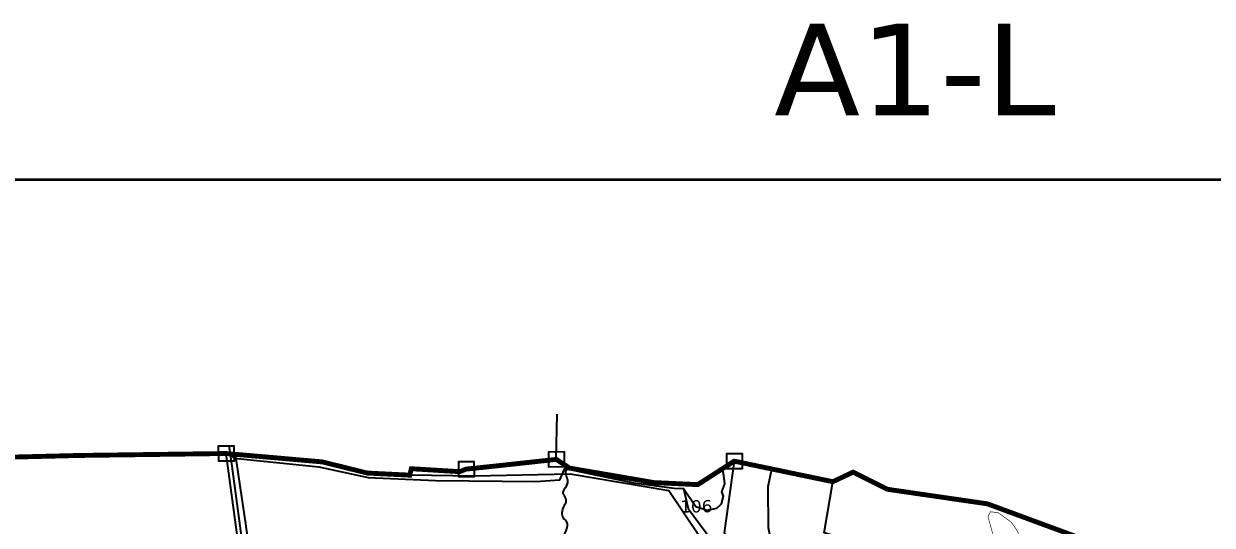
# Model space of a CAD drawing. Header units: inches. Extents: x 738765 to 747376, y 1643863 to 1647570.
# Drawn here: x 741818 to 743760, y 1646750 to 1647570 of the extents above; entities that cross this region are included whole.
import ezdxf
from ezdxf.enums import TextEntityAlignment as Align

# ---------------------------------------------------------------- set-up
doc = ezdxf.new("R2010")
doc.units = ezdxf.units.IN
doc.header["$MEASUREMENT"] = 0
doc.linetypes.add('ACAD_ISO02W100', pattern=[15, 12, -3])
doc.linetypes.add('DOT2', pattern=[0.125, 0, -0.125])
for name, color, linetype in [('HILL', 223, 'Continuous'), ('HILLL', 17, 'Continuous'), ('PLOT', 7, 'Continuous'), ('PLOT NO', 7, 'Continuous'), ('ROADS', 6, 'Continuous'), ('TANKS-STREAM', 4, 'Continuous'), ('VILLAGE BOUNDRY', 5, 'Continuous'), ('VILLAGE STONES', 240, 'Continuous')]:
    doc.layers.add(name, color=color, linetype=linetype)
doc.styles.get("Standard").update_dxf_attribs({"font": 'verdana.ttf'})

msp = doc.modelspace()

# ---------------------------------------------------------------- linework, layer by layer
at = {"layer": 'HILLL', "linetype": 'DOT2', "const_width": 1}
msp.add_lwpolyline([(743393.6, 1646763.7), (743401.7, 1646733.8), (743415.1, 1646719.9), (743426.1, 1646708.4), (743438.5, 1646709.2), (743445.8, 1646725.2), (743442.1, 1646739.2), (743431.7, 1646754.4), (743410.4, 1646769.9), (743397.5, 1646771.6), (743393.6, 1646763.7)], dxfattribs=at)
at = {"layer": 'PLOT', "color": 5, "const_width": 4.23}
msp.add_lwpolyline([(738766.6, 1647314.5), (747349.1, 1647314.5), (747349.1, 1643865.5), (738766.6, 1643865.5)], close=True, dxfattribs=at)
at = {"layer": 'PLOT', "color": 3}
msp.add_lwpolyline([(738766.6, 1647314.5), (747349.1, 1647314.5), (747349.1, 1643865.5), (738766.6, 1643865.5)], close=True, dxfattribs=at)
at = {"layer": 'PLOT'}
for points in [[(741621, 1646473), (741789.6, 1646449), (741800.9, 1646444.1), (741975.5, 1646427.5), (742173.5, 1646382.1), (742176.3, 1646607), (742178.8, 1646641.6), (742148.1, 1646866.8)], [(742163.2, 1646865.5), (742179.8, 1646751.6), (742194.2, 1646646.5), (742198, 1646378.5), (742176.5, 1646160.2), (742196.6, 1646055), (742202.6, 1645872.2), (742177.9, 1645616.6)], [(742978.7, 1646854.3), (742962.1, 1646737), (743043.3, 1646654.6), (743017.3, 1646628.4)], [(742391.8, 1646339.1), (742479.9, 1646337.1), (742659, 1646316.7), (742647.3, 1646488.5), (742921.9, 1646489.9), (742932.7, 1646538.4), (743005.7, 1646558.3), (743017.3, 1646628.4), (742919.8, 1646734.1), (742871.9, 1646805.6), (742710.4, 1646833.1), (742554.2, 1646829.9), (742448.5, 1646831.4)], [(743425.3, 1646583.4), (743380.7, 1646642), (743310.9, 1646609.2), (743255.4, 1646609.6), (743239.8, 1646702.7), (743125.9, 1646736.9), (743140, 1646820.7)]]:
    msp.add_lwpolyline(points, dxfattribs=at)
at = {"layer": 'PLOT NO'}
for points in [[(742161, 1646879.6), (742161.3, 1646854.5), (742136.2, 1646854.2), (742136, 1646879.3), (742161, 1646879.6)], [(742700.7, 1646869.9), (742701, 1646844.9), (742675.9, 1646844.6), (742675.7, 1646869.7), (742700.7, 1646869.9)], [(742553.4, 1646854), (742553.7, 1646828.9), (742528.6, 1646828.7), (742528.4, 1646853.7), (742553.4, 1646854)], [(742991.6, 1646867), (742991.8, 1646841.9), (742966.8, 1646841.7), (742966.5, 1646866.7), (742991.6, 1646867)]]:
    msp.add_lwpolyline(points, dxfattribs=at)
at = {"layer": 'ROADS'}
for points in [[(742259.5, 1644681.6), (742262.5, 1644773.8), (742264.1, 1644946.3), (742264.7, 1645004.1), (742254.3, 1645111.3), (742252.7, 1645214), (742250.6, 1645345.1), (742252, 1645459.1), (742227.4, 1645515), (742175.4, 1645614), (742173.5, 1645624.7), (742182, 1645724.6), (742195.9, 1645872.5), (742184.3, 1646049.3), (742175.5, 1646132.2), (742171, 1646165.4), (742178.2, 1646253.2), (742186.6, 1646430.2), (742186.7, 1646527.1), (742185.6, 1646642.6), (742158.1, 1646845.9), (742153.4, 1646880.7)], [(742155.4, 1646866.2), (742161.2, 1646859.3), (742300, 1646844.9), (742380.5, 1646827.6), (742490.3, 1646822.4), (742654.2, 1646821.2), (742693.6, 1646823.7), (742702.1, 1646842.3), (742814.8, 1646819.1), (742880.4, 1646810.1), (742895.9, 1646809.7), (742903.5, 1646777.1), (742951.5, 1646711.9)], [(742895.9, 1646809.7), (742916.2, 1646780), (742934.6, 1646773.9), (742950.6, 1646777.5), (742957.8, 1646784.3), (742961.4, 1646797.1), (742958.7, 1646804.4), (742963.5, 1646817.4), (742961.9, 1646830.6), (742959.7, 1646842)], [(743060.2, 1646626.9), (743053.3, 1646644.4), (743044.6, 1646696.4), (743035, 1646745.1), (743034.3, 1646812.7), (743040.3, 1646841.4)]]:
    msp.add_lwpolyline(points, dxfattribs=at)
at = {"layer": 'TANKS-STREAM'}
msp.add_spline([(743262.8, 1646319.1), (743258.6, 1646327.6), (743255.6, 1646336.7), (743250, 1646339.9), (743249, 1646347), (743244.6, 1646354.8), (743236.1, 1646361.3), (743230.7, 1646362.5), (743227, 1646365.9), (743226.4, 1646370.2), (743222, 1646378.7), (743212.5, 1646385), (743207.6, 1646387.8), (743201, 1646399.1), (743196, 1646409.9), (743185.7, 1646416.9), (743182.2, 1646417.8), (743180.1, 1646420), (743175.7, 1646422.5), (743172.3, 1646430.6), (743166.9, 1646440.8), (743161.5, 1646444.7), (743157.1, 1646447), (743152.3, 1646453), (743145.2, 1646462.5), (743137.3, 1646467.5), (743128.8, 1646471.7), (743119.9, 1646471.5), (743111.6, 1646476.4), (743108.1, 1646477.9), (743097.8, 1646479.3), (743091.4, 1646482.9), (743088.5, 1646490.8), (743081.9, 1646494.7), (743076.3, 1646496.4), (743071.8, 1646500.4), (743069.3, 1646506.3), (743065, 1646511.6), (743053.5, 1646515.3), (743050.7, 1646518.4), (743048, 1646525.6), (743039.1, 1646531.3), (743034.4, 1646532.5), (743030.4, 1646538.9), (743023.3, 1646545.7), (743018.6, 1646549.2), (743013.1, 1646551.5), (743005.7, 1646550.5), (742996.2, 1646549.5), (742992.9, 1646551.9), (742988.4, 1646555.2), (742978.5, 1646555.2), (742968.2, 1646556.2), (742961.9, 1646560.1), (742955, 1646563.9), (742949.7, 1646565), (742939.9, 1646563.4), (742929, 1646567.6), (742920.3, 1646571.5), (742906.7, 1646570.4), (742896.1, 1646568.5), (742886.9, 1646569.7), (742875.2, 1646577), (742862, 1646579.4), (742852.1, 1646577.2), (742843.7, 1646578.2), (742830.5, 1646587.8), (742809.5, 1646588.2), (742798.1, 1646595.9), (742788.3, 1646599.8), (742777.6, 1646598.2), (742771.8, 1646599.4), (742763.5, 1646610.4), (742748.4, 1646612.7), (742738.9, 1646621.8), (742733.3, 1646631.9), (742720.4, 1646635.7), (742713.4, 1646642.2), (742711.5, 1646657.9), (742711, 1646662.7), (742702.1, 1646672.1), (742700.7, 1646685), (742704, 1646698.6), (742705.8, 1646707.8), (742704.4, 1646710.3), (742704.6, 1646714.2), (742699.8, 1646722.1), (742699.7, 1646731), (742704, 1646740.5), (742705.1, 1646754.9), (742700.5, 1646760.2), (742697.7, 1646770.6), (742700.8, 1646780.9), (742703.4, 1646785.5), (742703.8, 1646793.1), (742699.2, 1646802.1), (742700.7, 1646807.4), (742706.8, 1646819.1), (742705.1, 1646828.5), (742703.6, 1646837.6), (742706.4, 1646841.7), (742709.7, 1646842.9)], degree=3, dxfattribs=at)
at = {"layer": 'VILLAGE BOUNDRY'}
msp.add_lwpolyline([(742687.9, 1646857.2), (742689.4, 1646931.3)], dxfattribs=at)
at = {"layer": 'VILLAGE BOUNDRY', "linetype": 'ACAD_ISO02W100', "ltscale": 2, "const_width": 8}
msp.add_lwpolyline([(741728.6, 1646859.2), (741908.1, 1646863.6), (742148.1, 1646866.8), (742305.2, 1646853.1), (742379.2, 1646834.8), (742448.5, 1646831.4), (742450.9, 1646841.9), (742530.2, 1646837.1), (742540.6, 1646841.3), (742592.9, 1646846.8), (742687.9, 1646857.2), (742709.7, 1646842.9), (742847.9, 1646819.2), (742919.2, 1646815.9), (742978.7, 1646854.3), (743140, 1646820.7), (743173.2, 1646836.4), (743229.2, 1646808.3), (743392.6, 1646784.5), (743539.5, 1646730.3), (743692.6, 1646677.1), (743729, 1646666.8), (743841.9, 1646650.2)], dxfattribs=at)
at = {"layer": 'VILLAGE STONES', "const_width": 2}
for points in [[(742136, 1646879.3), (742161, 1646879.6), (742161.3, 1646854.5), (742136.2, 1646854.2)], [(742675.7, 1646869.7), (742700.7, 1646869.9), (742701, 1646844.9), (742675.9, 1646844.6)], [(742528.4, 1646853.7), (742553.4, 1646854), (742553.7, 1646828.9), (742528.6, 1646828.7)], [(742966.5, 1646866.7), (742991.6, 1646867), (742991.8, 1646841.9), (742966.8, 1646841.7)]]:
    msp.add_lwpolyline(points, close=True, dxfattribs=at)

# ---------------------------------------------------------------- texts
at = {"layer": 'HILL', "color": 3, "insert": (743043.9, 1647569.5), "char_height": 150, "width": 118.237, "attachment_point": 1}
msp.add_mtext('{\\C1;A1-L}', dxfattribs=at)
at = {"layer": 'PLOT NO'}
msp.add_text('106', height=20.05, rotation=0.6075, dxfattribs=at).set_placement((742916.8, 1646780.5), align=Align.MIDDLE_CENTER)

doc.saveas('drawing.dxf')
